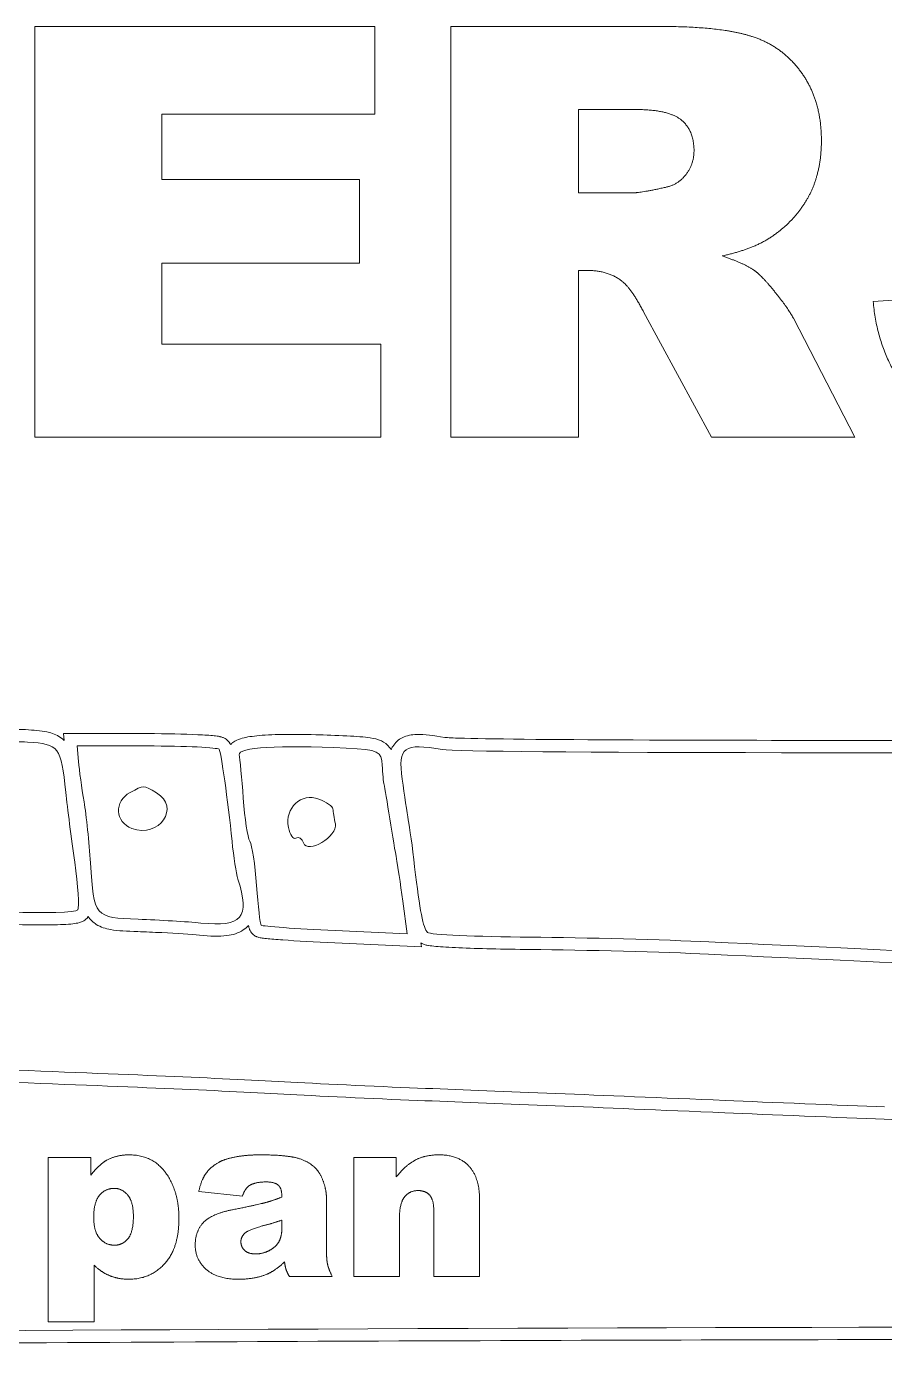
# Model space of a CAD drawing. Header units: millimetres. Extents: x 0 to 1091, y 0 to 786.
# Drawn here: x 310.5 to 519.5, y 461.7 to 784 of the extents above; entities that cross this region are included whole.
import ezdxf

# ---------------------------------------------------------------- set-up
doc = ezdxf.new("R2010")
doc.units = ezdxf.units.MM
doc.layers.get('0').update_dxf_attribs({"lineweight": 5})

msp = doc.modelspace()

# ---------------------------------------------------------------- linework, layer by layer
at = {"color": 1}
for p, q in [((312.53, 784.03), (395.35, 784.03)), ((312.53, 684.03), (312.53, 784.03)), ((395.35, 784.03), (395.35, 762.68)), ((413.9, 684.03), (413.9, 784.03)), ((413.9, 784.03), (465.4, 784.03)), ((458.51, 763.84), (444.94, 763.84)), ((444.94, 763.84), (444.94, 743.52)), ((395.35, 762.68), (343.5, 762.68)), ((343.5, 762.68), (343.5, 746.79)), ((343.5, 746.79), (391.59, 746.79)), ((391.59, 746.79), (391.59, 726.39)), ((444.94, 743.52), (457.96, 743.52)), ((391.59, 726.39), (343.5, 726.39)), ((343.5, 726.39), (343.5, 706.68)), ((447.66, 724.62), (444.94, 724.62)), ((444.94, 724.62), (444.94, 684.03)), ((516.76, 717.12), (546.16, 718.96)), ((477.35, 684.03), (460.83, 714.59)), ((497.3, 713.01), (512.26, 684.03)), ((343.5, 706.68), (396.85, 706.68)), ((396.85, 706.68), (396.85, 684.03)), ((396.85, 684.03), (312.53, 684.03)), ((444.94, 684.03), (413.9, 684.03)), ((512.26, 684.03), (477.35, 684.03)), ((319.72, 610.2), (319.56, 611.97)), ((319.56, 611.97), (339.9, 611.92)), ((322.84, 608.96), (339.9, 608.92)), ((323.17, 605.15), (322.84, 608.96)), ((402.17, 571.09), (403.23, 563.2)), ((406.69, 560.05), (385.58, 560.99)), ((403.23, 563.2), (385.72, 563.98)), ((406.56, 560.99), (406.69, 560.05)), ((315.76, 468.73), (315.76, 508.73)), ((315.76, 508.73), (326.15, 508.73)), ((326.15, 508.73), (326.15, 504.44)), ((390.25, 508.73), (400.59, 508.73)), ((390.25, 479.75), (390.25, 508.73)), ((400.59, 508.73), (400.59, 504.01)), ((363.1, 499.34), (352.48, 500.46)), ((383.59, 498.71), (383.59, 485.92)), ((420.89, 498.17), (420.89, 479.75)), ((372.73, 491.73), (372.73, 493.5)), ((401.35, 493.67), (401.35, 479.75)), ((409.73, 479.75), (409.73, 495.68)), ((326.97, 482.56), (326.97, 468.73)), ((384.98, 479.75), (374.56, 479.75)), ((401.35, 479.75), (390.25, 479.75)), ((420.89, 479.75), (409.73, 479.75)), ((326.97, 468.73), (315.76, 468.73))]:
    msp.add_line(p, q, dxfattribs=at)
for centre, start, end in [((357.42, 608.09), 30.7727, 30.7747), ((322.99, 568.99), 328.2835, 328.2837)]:
    msp.add_arc(centre, 3, start, end, dxfattribs=at)
for points, degree in [([(465.4, 784.03), (479.72, 784.03), (487.3, 781.58)], 2), ([(487.3, 781.58), (494.87, 779.12), (499.51, 772.47)], 2), ([(499.51, 772.47), (504.14, 765.82), (504.14, 756.27)], 2), ([(470.04, 761.25), (466.97, 763.84), (458.51, 763.84)], 2), ([(473.11, 753.82), (473.11, 758.66), (470.04, 761.25)], 2), ([(504.14, 756.27), (504.14, 747.95), (500.6, 741.91)], 2), ([(471.16, 748.02), (473.11, 750.54), (473.11, 753.82)], 2), ([(466.15, 744.88), (469.22, 745.49), (471.16, 748.02)], 2), ([(457.96, 743.52), (460.08, 743.52), (466.15, 744.88)], 2), ([(500.6, 741.91), (497.05, 735.88), (490.84, 732.12)], 2), ([(490.84, 732.12), (486.88, 729.74), (479.98, 728.17)], 2), ([(479.98, 728.17), (485.5, 726.32), (488.03, 724.48)], 2), ([(455.24, 722.3), (451.89, 724.62), (447.66, 724.62)], 2), ([(460.83, 714.59), (457.69, 720.53), (455.24, 722.3)], 2), ([(488.03, 724.48), (489.73, 723.25), (492.97, 719.22)], 2), ([(492.97, 719.22), (496.21, 715.2), (497.3, 713.01)], 2), ([(527.88, 692.15), (518.06, 701.97), (516.76, 717.12)], 2), ([(294.81, 609.8), (299.75, 610.07), (306.94, 610.08), (310.79, 609.84)], 3), ([(310.79, 609.84), (318.5, 609.34), (318.9, 608.82), (320.08, 597.61)], 3), ([(360, 609.63), (360.1, 609.46), (360.16, 609.34), (360.21, 609.23)], 3), ([(362.31, 606.78), (361.92, 608.59), (372.05, 609.2), (388.4, 608.35)], 3), ([(402.03, 600.83), (400.98, 608.69), (402.32, 609.67), (411.88, 608.03)], 3), ([(411.88, 608.03), (422.52, 606.2), (905.51, 607.89), (966.29, 609.97)], 3), ([(339.9, 608.92), (349.28, 608.89), (357.16, 608.52), (357.42, 608.09)], 3), ([(357.42, 608.09), (357.94, 607.21), (359.54, 595.87), (360.58, 585.69)], 3), ([(363.31, 596.16), (362.97, 601.05), (362.52, 605.83), (362.31, 606.78)], 3), ([(388.4, 608.35), (396.32, 607.94), (396.99, 607.62), (397.16, 604.25)], 3), ([(324.53, 595.34), (323.97, 598.64), (323.36, 603.06), (323.17, 605.15)], 3), ([(397.16, 604.25), (397.26, 602.24), (397.46, 600.09), (397.61, 599.48)], 3), ([(397.61, 599.48), (397.75, 598.86), (398.39, 595.11), (399.02, 591.14)], 3), ([(403.52, 590.9), (403.21, 592.54), (402.54, 597.01), (402.03, 600.83)], 3), ([(320.08, 597.61), (320.47, 593.92), (321.45, 586.26), (322.27, 580.58)], 3), ([(335.74, 597.56), (331.81, 595.45), (332.07, 590.36), (336.2, 588.83)], 3), ([(342.18, 597.49), (338.91, 599.4), (339.18, 599.4), (335.74, 597.56)], 3), ([(336.2, 588.83), (342.81, 586.38), (348.1, 594.04), (342.18, 597.49)], 3), ([(381.69, 595.99), (377.42, 597.6), (373.4, 593.83), (374.31, 589.08)], 3), ([(326.1, 580.43), (325.8, 585.34), (325.09, 592.05), (324.53, 595.34)], 3), ([(364.92, 585.69), (364.38, 586.56), (363.66, 591.27), (363.31, 596.16)], 3), ([(385.16, 593.56), (385.1, 594.2), (383.54, 595.3), (381.69, 595.99)], 3), ([(385.75, 589.95), (385.49, 591.3), (385.22, 592.92), (385.16, 593.56)], 3), ([(377.97, 585.32), (378.93, 582.45), (386.35, 586.86), (385.75, 589.95)], 3), ([(399.02, 591.14), (399.66, 587.17), (400.39, 582.81), (400.64, 581.45)], 3), ([(405.06, 579.52), (404.52, 584.14), (403.83, 589.26), (403.52, 590.9)], 3), ([(374.31, 589.08), (374.66, 587.23), (375.49, 586.05), (376.14, 586.46)], 3), ([(376.14, 586.46), (376.8, 586.86), (377.62, 586.35), (377.97, 585.32)], 3), ([(360.58, 585.69), (360.95, 582), (361.61, 577.86), (362.03, 576.49)], 3), ([(366.54, 574.94), (366.19, 579.98), (365.46, 584.82), (364.92, 585.69)], 3), ([(322.27, 580.58), (323.09, 574.9), (323.42, 569.68), (322.99, 568.99)], 3), ([(337.73, 566.72), (327.07, 567.1), (326.9, 567.29), (326.1, 580.43)], 3), ([(400.64, 581.45), (400.89, 580.09), (401.58, 575.43), (402.17, 571.09)], 3), ([(408.23, 563.49), (407.11, 564.62), (406.31, 568.62), (405.06, 579.52)], 3), ([(362.03, 576.49), (364.96, 567.08), (363.03, 564.81), (352.99, 565.8)], 3), ([(367.69, 565.27), (367.42, 565.54), (366.9, 569.9), (366.54, 574.94)], 3), ([(322.99, 568.99), (322.16, 567.65), (291.3, 568.6), (289.89, 570.01)], 3), ([(352.99, 565.8), (349.71, 566.13), (342.84, 566.54), (337.73, 566.72)], 3), ([(385.72, 563.98), (376.08, 564.41), (367.97, 564.99), (367.69, 565.27)], 3), ([(433.26, 562.36), (420, 562.48), (408.74, 562.99), (408.23, 563.49)], 3), ([(476.74, 561.23), (466.08, 561.73), (446.51, 562.24), (433.26, 562.36)], 3), ([(581.11, 556.68), (540.34, 558.28), (527.77, 558.83), (476.74, 561.23)], 3), ([(476.6, 558.23), (466.02, 558.73), (446.44, 559.24), (433.23, 559.36)], 3), ([(581, 553.68), (540.22, 555.28), (527.63, 555.83), (476.6, 558.23)], 3), ([(304.81, 530.11), (338.9, 528.82), (358.52, 527.97), (374.94, 527.06)], 3), ([(304.69, 527.11), (338.78, 525.83), (358.38, 524.97), (374.77, 524.06)], 3), ([(374.94, 527.06), (383.1, 526.61), (397.87, 525.93), (407.68, 525.56)], 3), ([(407.68, 525.56), (426.66, 524.85), (449.02, 523.94), (480.76, 522.61)], 3), ([(374.77, 524.06), (382.97, 523.61), (397.73, 522.93), (407.57, 522.56)], 3), ([(407.57, 522.56), (426.54, 521.85), (448.89, 520.95), (480.63, 519.61)], 3), ([(480.76, 522.61), (491.41, 522.16), (508.86, 521.45), (519.51, 521.03)], 3), ([(480.63, 519.61), (491.29, 519.16), (508.74, 518.45), (519.4, 518.03)], 3), ([(519.4, 518.03), (560.17, 516.43), (572.74, 515.88), (623.77, 513.49)], 3), ([(330.11, 508.1), (332.54, 509.38), (335.48, 509.38)], 2), ([(335.48, 509.38), (341.3, 509.38), (344.47, 504.93)], 2), ([(361.68, 508.92), (364.35, 509.38), (367.46, 509.38)], 2), ([(367.46, 509.38), (372.46, 509.38), (375.48, 508.82)], 2), ([(405.28, 508.14), (407.65, 509.38), (411.06, 509.38)], 2), ([(411.06, 509.38), (415.67, 509.38), (418.28, 506.64)], 2), ([(326.15, 504.44), (328.31, 507.14), (330.11, 508.1)], 2), ([(354.22, 504.84), (355.35, 506.44), (357.48, 507.61)], 2), ([(357.48, 507.61), (359, 508.45), (361.68, 508.92)], 2), ([(375.48, 508.82), (378.51, 508.26), (380.53, 506.49)], 2), ([(380.53, 506.49), (381.95, 505.26), (382.77, 503.01)], 2), ([(400.59, 504.01), (402.91, 506.9), (405.28, 508.14)], 2), ([(418.28, 506.64), (420.89, 503.9), (420.89, 498.17)], 2), ([(344.47, 504.93), (347.65, 500.49), (347.65, 493.94)], 2), ([(352.48, 500.46), (353.08, 503.24), (354.22, 504.84)], 2), ([(368.91, 502.78), (366.18, 502.78), (364.82, 501.91)], 2), ([(371.88, 501.96), (371.04, 502.78), (368.91, 502.78)], 2), ([(382.77, 503.01), (383.59, 500.76), (383.59, 498.71)], 2), ([(328.31, 499.56), (326.89, 497.89), (326.89, 494.16)], 2), ([(331.85, 501.22), (329.73, 501.22), (328.31, 499.56)], 2), ([(335.18, 499.57), (333.82, 501.22), (331.85, 501.22)], 2), ([(336.55, 494.4), (336.55, 497.92), (335.18, 499.57)], 2), ([(364.82, 501.91), (363.75, 501.22), (363.1, 499.34)], 2), ([(372.73, 499.1), (372.73, 501.14), (371.88, 501.96)], 2), ([(405.88, 500.68), (403.86, 500.68), (402.61, 499.15)], 2), ([(408.72, 499.55), (407.71, 500.68), (405.88, 500.68)], 2), ([(409.73, 495.68), (409.73, 498.41), (408.72, 499.55)], 2), ([(360.7, 496.01), (366.94, 497.27), (368.8, 497.77)], 2), ([(368.8, 497.77), (370.65, 498.28), (372.73, 499.1)], 2), ([(402.61, 499.15), (401.35, 497.62), (401.35, 493.67)], 2), ([(326.89, 494.16), (326.89, 490.72), (328.34, 489.05)], 2), ([(335.24, 488.99), (336.55, 490.58), (336.55, 494.4)], 2), ([(347.65, 493.94), (347.65, 486.71), (344.19, 482.9)], 2), ([(353.55, 492.85), (355.48, 494.98), (360.7, 496.01)], 2), ([(372.73, 493.5), (370.44, 492.68), (367.95, 492.06)], 2), ([(351.61, 487.42), (351.61, 490.72), (353.55, 492.85)], 2), ([(363.67, 490.28), (362.74, 489.38), (362.74, 488.24)], 2), ([(367.95, 492.06), (364.57, 491.16), (363.67, 490.28)], 2), ([(372.06, 488.36), (372.73, 489.65), (372.73, 491.73)], 2), ([(328.34, 489.05), (329.78, 487.39), (331.99, 487.39)], 2), ([(331.99, 487.39), (333.93, 487.39), (335.24, 488.99)], 2), ([(354.3, 481.5), (351.61, 483.9), (351.61, 487.42)], 2), ([(362.74, 488.24), (362.74, 486.93), (363.66, 486.09)], 2), ([(369.79, 486.16), (371.39, 487.06), (372.06, 488.36)], 2), ([(363.66, 486.09), (364.57, 485.26), (366.34, 485.26)], 2), ([(366.34, 485.26), (368.2, 485.26), (369.79, 486.16)], 2), ([(383.59, 485.92), (383.59, 483.87), (383.85, 482.71)], 2), ([(330.75, 479.97), (328.64, 480.84), (326.97, 482.56)], 2), ([(344.19, 482.9), (340.72, 479.1), (335.43, 479.1)], 2), ([(362.17, 479.1), (356.98, 479.1), (354.3, 481.5)], 2), ([(369.02, 480.3), (366.07, 479.1), (362.17, 479.1)], 2), ([(373.36, 483.3), (371.17, 481.2), (369.02, 480.3)], 2), ([(373.74, 481.46), (373.55, 482.04), (373.36, 483.3)], 2), ([(374.56, 479.75), (373.93, 480.87), (373.74, 481.46)], 2), ([(383.85, 482.71), (384.11, 481.55), (384.98, 479.75)], 2), ([(335.43, 479.1), (332.86, 479.1), (330.75, 479.97)], 2), ([(688.63, 466.68), (677.99, 468.51), (195, 466.82), (134.22, 464.75)], 3)]:
    msp.add_open_spline(points, degree=degree, dxfattribs=at)
for points, knots in [([(294.64, 612.8), (298.6, 613.01), (303.84, 613.07), (307.87, 612.96), (309.02, 612.93), (310.08, 612.89), (310.99, 612.83)], [0.0000006, 0.0000006, 0.0000006, 0.0000006, 0.778128, 0.778128, 0.778128, 1, 1, 1, 1]), ([(310.99, 612.83), (312.95, 612.7), (314.54, 612.6), (316.08, 612.2), (317.14, 611.92), (318.22, 611.48), (319.14, 610.73), (319.35, 610.56), (319.54, 610.38), (319.72, 610.2)], [0, 0, 0, 0, 0.25, 0.25, 0.25, 0.4217936, 0.4217936, 0.4217936, 0.4593617, 0.4593617, 0.4593617, 0.4593617]), ([(412.38, 610.99), (412.41, 610.98), (412.56, 610.96), (412.76, 610.95), (413.5, 610.89), (415.04, 610.83), (417.18, 610.77), (424.88, 610.57), (440.73, 610.43), (462.29, 610.35), (525.94, 610.1), (639.62, 610.34), (743.53, 610.84), (799.95, 611.12), (853.49, 611.47), (894.59, 611.87), (923.87, 612.16), (946.84, 612.47), (960, 612.79), (962.4, 612.85), (964.47, 612.91), (966.19, 612.96)], [0.0022543, 0.0022543, 0.0022543, 0.0022543, 0.0129974, 0.0129974, 0.0129974, 0.0511166, 0.0511166, 0.0511166, 0.1885339, 0.1885339, 0.1885339, 0.5942669, 0.5942669, 0.5942669, 0.8145502, 0.8145502, 0.8145502, 0.9714567, 0.9714567, 0.9714567, 1, 1, 1, 1]), ([(339.9, 611.92), (344.63, 611.91), (348.98, 611.81), (352.22, 611.65), (353.84, 611.58), (355.18, 611.49), (356.2, 611.38), (356.72, 611.33), (357.14, 611.28), (357.57, 611.19), (357.78, 611.15), (357.98, 611.11), (358.29, 611), (358.45, 610.94), (358.64, 610.87), (358.93, 610.69), (359.16, 610.55), (359.48, 610.36), (359.84, 609.86), (359.9, 609.79), (359.95, 609.71), (360, 609.63)], [0.0000003, 0.0000003, 0.0000003, 0.0000003, 0.5, 0.5, 0.5, 0.75, 0.75, 0.75, 0.875, 0.875, 0.875, 0.9375, 0.9375, 0.9375, 0.970283, 0.970283, 0.970283, 0.9962927, 0.9962927, 0.9962927, 1, 1, 1, 1]), ([(360.21, 609.23), (360.39, 609.44), (360.59, 609.61), (360.77, 609.75), (361.44, 610.26), (362.01, 610.47), (362.62, 610.66), (363.75, 611.02), (365.02, 611.21), (366.59, 611.38), (370.04, 611.73), (374.9, 611.81), (381.01, 611.65), (383.35, 611.59), (385.87, 611.49), (388.56, 611.35)], [0.088135, 0.088135, 0.088135, 0.088135, 0.1162655, 0.1162655, 0.1162655, 0.2190957, 0.2190957, 0.2190957, 0.4124172, 0.4124172, 0.4124172, 0.8371662, 0.8371662, 0.8371662, 1, 1, 1, 1]), ([(388.56, 611.35), (390.96, 611.22), (392.74, 611.11), (394.22, 610.88), (395.2, 610.73), (396.07, 610.54), (396.95, 610.13), (397.68, 609.79), (398.41, 609.25), (398.94, 608.56), (399.09, 608.37), (399.21, 608.18), (399.32, 607.98)], [0, 0, 0, 0, 0.30112, 0.30112, 0.30112, 0.4996025, 0.4996025, 0.4996025, 0.6628077, 0.6628077, 0.6628077, 0.7068648, 0.7068648, 0.7068648, 0.7068648]), ([(399.32, 607.98), (399.44, 608.26), (399.57, 608.53), (399.74, 608.8), (400.28, 609.7), (401.13, 610.46), (402.05, 610.92), (403.18, 611.48), (404.34, 611.65), (405.54, 611.69), (407.48, 611.75), (409.63, 611.46), (412.38, 610.99)], [0.3597633, 0.3597633, 0.3597633, 0.3597633, 0.4025554, 0.4025554, 0.4025554, 0.5444574, 0.5444574, 0.5444574, 0.7188133, 0.7188133, 0.7188133, 0.9997599, 0.9997599, 0.9997599, 0.9997599]), ([(325.54, 567.42), (325.17, 566.81), (324.78, 566.55), (324.49, 566.37), (324.01, 566.07), (323.71, 565.99), (323.43, 565.91), (322.86, 565.75), (322.38, 565.69), (321.81, 565.62), (320.46, 565.47), (318.69, 565.4), (316.57, 565.36), (311.79, 565.29), (305.35, 565.45), (299.91, 565.75), (297.19, 565.91), (294.73, 566.1), (292.81, 566.32), (291.85, 566.44), (291.04, 566.56), (290.32, 566.71), (289.96, 566.78), (289.63, 566.86), (289.27, 566.99), (289.08, 567.06), (288.88, 567.13), (288.63, 567.26)], [0, 0, 0, 0, 0.0201185, 0.0201185, 0.0201185, 0.0537207, 0.0537207, 0.0537207, 0.1211751, 0.1211751, 0.1211751, 0.2802777, 0.2802777, 0.2802777, 0.6401389, 0.6401389, 0.6401389, 0.8200694, 0.8200694, 0.8200694, 0.9100347, 0.9100347, 0.9100347, 0.9550174, 0.9550174, 0.9550174, 0.9782004, 0.9782004, 0.9782004, 0.9782004]), ([(337.62, 563.72), (334.95, 563.82), (332.87, 563.88), (330.99, 564.22), (329.78, 564.44), (328.6, 564.79), (327.52, 565.47), (326.75, 565.96), (326.06, 566.63), (325.52, 567.39)], [0, 0, 0, 0, 0.25, 0.25, 0.25, 0.4118412, 0.4118412, 0.4118412, 0.5281741, 0.5281741, 0.5281741, 0.5281741]), ([(364.58, 565.22), (364.21, 564.8), (363.78, 564.42), (363.33, 564.12), (362.12, 563.31), (360.77, 562.93), (359.35, 562.74), (357.42, 562.49), (355.27, 562.56), (352.69, 562.82)], [0.5051432, 0.5051432, 0.5051432, 0.5051432, 0.5740705, 0.5740705, 0.5740705, 0.7554524, 0.7554524, 0.7554524, 1, 1, 1, 1]), ([(365.57, 563.15), (365.18, 563.54), (365.07, 563.79), (364.98, 563.97), (364.8, 564.33), (364.76, 564.51), (364.7, 564.7), (364.65, 564.88), (364.61, 565.05), (364.58, 565.22)], [0, 0, 0, 0, 0.0390532, 0.0390532, 0.0390532, 0.1130488, 0.1130488, 0.1130488, 0.1869036, 0.1869036, 0.1869036, 0.1869036]), ([(352.69, 562.82), (350.69, 563.01), (347.1, 563.26), (343.47, 563.46), (341.45, 563.56), (339.42, 563.66), (337.62, 563.72)], [0, 0, 0, 0, 0.64318, 0.64318, 0.64318, 1, 1, 1, 1]), ([(385.58, 560.99), (380.74, 561.2), (376.29, 561.45), (372.98, 561.69), (371.33, 561.81), (369.97, 561.92), (368.96, 562.03), (368.45, 562.08), (368.04, 562.13), (367.67, 562.19), (367.49, 562.22), (367.32, 562.25), (367.1, 562.3), (366.98, 562.33), (366.86, 562.37), (366.65, 562.44), (366.51, 562.5), (366.33, 562.57), (366.02, 562.77), (365.9, 562.86), (365.75, 562.97), (365.57, 563.15)], [0, 0, 0, 0, 0.5, 0.5, 0.5, 0.75, 0.75, 0.75, 0.875, 0.875, 0.875, 0.9375, 0.9375, 0.9375, 0.96875, 0.96875, 0.96875, 0.9909939, 0.9909939, 0.9909939, 0.9999993, 0.9999993, 0.9999993, 0.9999993]), ([(433.23, 559.36), (426.57, 559.42), (420.41, 559.57), (415.83, 559.78), (413.53, 559.89), (411.64, 560), (410.22, 560.13), (409.51, 560.19), (408.94, 560.26), (408.43, 560.34), (408.17, 560.38), (407.94, 560.43), (407.65, 560.51), (407.5, 560.55), (407.33, 560.6), (407.08, 560.71), (406.94, 560.77), (406.78, 560.84), (406.56, 560.99)], [0, 0, 0, 0, 0.5, 0.5, 0.5, 0.75, 0.75, 0.75, 0.875, 0.875, 0.875, 0.9375, 0.9375, 0.9375, 0.9708682, 0.9708682, 0.9708682, 0.9890761, 0.9890761, 0.9890761, 0.9890761]), ([(688.13, 463.73), (688.1, 463.73), (687.95, 463.75), (687.75, 463.76), (687.01, 463.82), (685.47, 463.88), (683.33, 463.94), (675.63, 464.14), (659.78, 464.28), (638.22, 464.36), (574.57, 464.61), (460.89, 464.38), (356.98, 463.87), (300.56, 463.6), (247.02, 463.24), (205.92, 462.84), (176.64, 462.55), (153.67, 462.24), (140.51, 461.92), (138.11, 461.87), (136.04, 461.81), (134.32, 461.75)], [0.0022543, 0.0022543, 0.0022543, 0.0022543, 0.0129974, 0.0129974, 0.0129974, 0.0511166, 0.0511166, 0.0511166, 0.1885339, 0.1885339, 0.1885339, 0.5942669, 0.5942669, 0.5942669, 0.8145502, 0.8145502, 0.8145502, 0.9714567, 0.9714567, 0.9714567, 1, 1, 1, 1])]:
    msp.add_open_spline(points, degree=3, knots=knots, dxfattribs=at)

doc.saveas('drawing.dxf')
